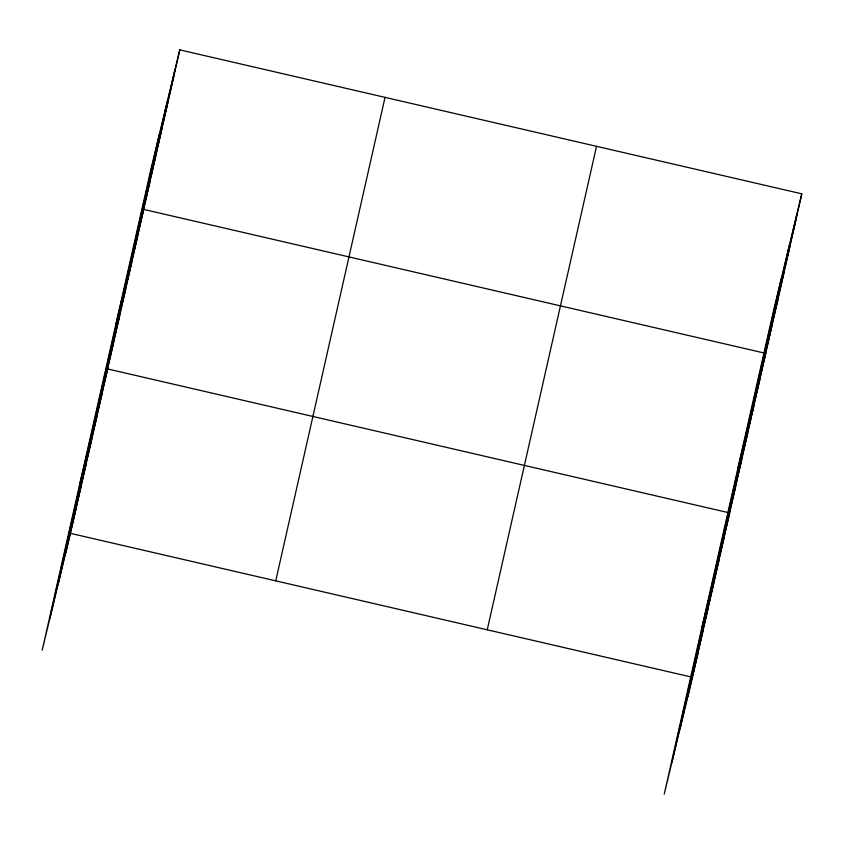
<?xml version="1.0" encoding="UTF-8"?>
<svg xmlns="http://www.w3.org/2000/svg" width="844" height="844" viewBox="0 0 844 844"><rect width="100%" height="100%" fill="white"/><g stroke="black" fill="none" stroke-linecap="round" stroke-linejoin="round"><path stroke-width="1.27" d="M49.975 618.061L159.273 134.576M57.983 584.955L167.281 101.48M65.748 552.841L175.056 69.356M179.772 49.859L151.509 166.701L42.2 650.175L70.463 533.345L179.772 49.859L801.8 193.825L692.491 677.299L664.228 794.141L773.537 310.655L801.8 193.825M275.735 580.851L385.043 97.366M487.231 629.793L596.529 146.318M672.003 762.016L781.301 278.541M680.011 728.921L789.309 245.435M687.776 696.796L797.084 213.31M169.043 95.952L173.758 76.456M163.029 122.538L167.745 103.042M157.016 149.135L161.732 129.638M151.002 175.721L155.729 156.224M144.999 202.317L149.715 182.821M115.438 326.248L143.702 209.407L765.73 353.372L737.466 470.213M132.972 255.5L137.688 236.003M126.959 282.086L131.675 262.589M120.945 308.682L125.661 289.186M114.932 335.268L119.658 315.772M108.929 361.865L113.645 342.369M79.368 485.796L107.631 368.955L729.659 512.92L701.396 629.761M97.609 411.935L102.324 392.439M92.291 435.42L97.007 415.923M86.985 458.904L91.701 439.407M81.678 482.388L86.394 462.892M76.371 505.872L81.087 486.376M71.054 529.357L75.781 509.86M791.071 239.907L795.786 220.411M785.057 266.493L789.773 247.007M779.044 293.09L783.77 273.593M773.041 319.686L777.757 300.19M767.027 346.272L771.743 326.776M755 399.455L759.716 379.958M748.987 426.051L753.703 406.555M742.973 452.637L747.7 433.141M736.97 479.234L741.686 459.737M730.957 505.82L735.673 486.323M719.637 555.901L724.352 536.404M714.33 579.374L719.046 559.878M709.013 602.859L713.729 583.362M703.706 626.343L708.422 606.847M698.399 649.827L703.115 630.331M693.093 673.312L697.809 653.815M70.463 533.345L692.491 677.299"/></g></svg>
